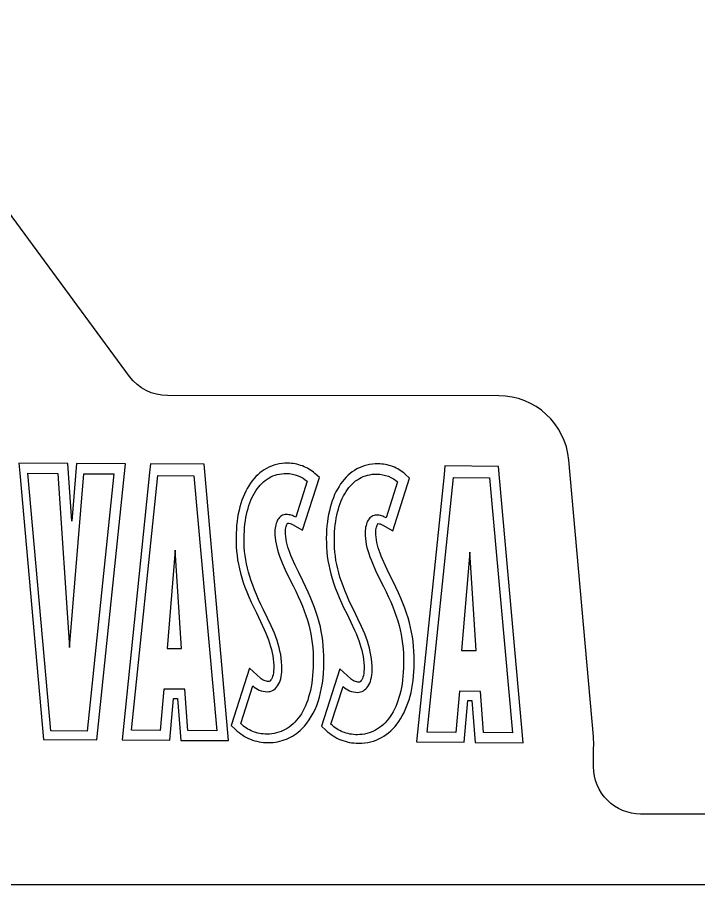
# Model space of a CAD drawing. Extents: x 0 to 500, y 0 to 300.
# Drawn here: x 105.4 to 250, y 0 to 184.1 of the extents above; entities that cross this region are included whole.
import ezdxf

# ---------------------------------------------------------------- set-up
doc = ezdxf.new("R2010")
doc.units = 0
doc.layers.add('Nível Padrão', color=18, linetype='CONTINUOUS')

msp = doc.modelspace()

# ---------------------------------------------------------------- linework, layer by layer
at = {"layer": 'Nível Padrão'}
for points in [[(0, 10, 0.414214), (10, 0), (490, 0, 0.414214), (500, 10), (500, 290, 0.414214), (490, 300), (10, 300, 0.414214), (0, 290), (0, 10)], [(227.69, 25), (227.69, 28.97, 0.041846), (227.67, 31.47), (222.44, 90.15, 0.386376), (207.6, 103.81), (137.25, 103.84, -0.238478), (129.19, 107.91), (65.79, 194.14, -0.132662), (63.9, 199, 0.026364), (64.02, 196.77), (64.02, 275, -0.414214), (74.02, 285), (475, 285, -0.414214), (485, 275), (485, 25, -0.414214), (475, 15), (237.69, 15, -0.414214), (227.69, 25)]]:
    msp.add_lwpolyline(points, format="xyb", close=True, dxfattribs=at)
for points in [[(117.94, 89.43), (116.93, 77.18), (116.1, 89.44), (105.72, 89.52), (105.92, 87.34), (110.95, 30.84), (122.27, 30.77), (128.31, 89.36), (117.94, 89.43)], [(133.65, 89.32), (133.47, 87.52), (127.61, 30.73), (137.75, 30.66), (138.53, 39.5), (139.4, 39.5), (140.06, 30.64), (150.24, 30.57), (145.01, 89.24), (133.65, 89.32)], [(170.46, 47.53), (170.45, 48.62), (170.4, 49.67), (170.33, 50.71), (170.22, 51.73), (170.09, 52.74), (169.91, 53.74), (169.7, 54.74), (169.45, 55.74), (169.17, 56.75), (168.84, 57.78), (168.47, 58.82), (168.06, 59.89), (167.61, 60.99), (167.11, 62.12), (166.56, 63.29), (165.97, 64.51), (165.11, 66.26), (164.36, 67.82), (163.73, 69.22), (163.46, 69.87), (163.22, 70.49), (163.01, 71.09), (162.82, 71.68), (162.67, 72.24), (162.54, 72.8), (162.44, 73.36), (162.37, 73.91), (162.33, 74.46), (162.32, 75.02), (162.32, 75.1), (162.33, 75.46), (162.37, 75.77), (162.42, 76.04), (162.49, 76.27), (162.56, 76.46), (162.63, 76.6), (162.7, 76.71), (162.76, 76.78), (163.02, 76.76), (163.26, 76.7), (163.49, 76.61), (163.76, 76.47), (165.89, 75.26), (169.49, 86.45), (168.53, 87.31), (168.24, 87.56), (167.93, 87.79), (167.62, 88.01), (167.29, 88.21), (166.95, 88.4), (166.6, 88.58), (166.24, 88.74), (165.88, 88.89), (165.51, 89.02), (165.13, 89.14), (164.74, 89.24), (164.35, 89.32), (163.96, 89.39), (163.57, 89.43), (163.18, 89.46), (162.78, 89.48), (162.17, 89.46), (161.57, 89.41), (160.99, 89.33), (160.42, 89.21), (159.86, 89.05), (159.32, 88.86), (158.8, 88.64), (158.29, 88.38), (157.8, 88.1), (157.32, 87.78), (156.87, 87.42), (156.43, 87.04), (156, 86.63), (155.6, 86.19), (155.21, 85.71), (154.84, 85.21), (154.49, 84.68), (154.17, 84.13), (153.86, 83.54), (153.57, 82.93), (153.3, 82.29), (153.05, 81.63), (152.82, 80.94), (152.62, 80.23), (152.44, 79.49), (152.28, 78.73), (152.14, 77.94), (152.02, 77.13), (151.93, 76.3), (151.87, 75.45), (151.82, 74.58), (151.8, 73.69), (151.81, 72.71), (151.85, 71.75), (151.92, 70.81), (152.02, 69.87), (152.15, 68.94), (152.32, 68.01), (152.52, 67.07), (152.76, 66.12), (153.03, 65.16), (153.35, 64.18), (153.7, 63.18), (154.1, 62.15), (154.54, 61.09), (155.02, 60), (155.55, 58.86), (156.12, 57.68), (157.02, 55.85), (157.79, 54.2), (158.12, 53.42), (158.43, 52.68), (158.7, 51.96), (158.94, 51.26), (159.15, 50.57), (159.34, 49.9), (159.49, 49.24), (159.61, 48.58), (159.7, 47.92), (159.77, 47.25), (159.8, 46.57), (159.81, 45.88), (159.79, 45.39), (159.74, 44.94), (159.67, 44.55), (159.57, 44.2), (159.46, 43.9), (159.34, 43.65), (159.21, 43.45), (159.07, 43.29), (158.96, 43.2), (158.87, 43.15), (158.8, 43.13), (158.75, 43.13), (158.5, 43.14), (158.26, 43.18), (158.02, 43.24), (157.79, 43.32), (157.56, 43.42), (157.35, 43.53), (157.15, 43.67), (156.97, 43.82), (154.68, 45.96), (150.8, 33.8), (151.7, 32.94), (152.07, 32.61), (152.45, 32.29), (152.83, 32), (153.22, 31.73), (153.63, 31.48), (154.04, 31.25), (154.46, 31.05), (154.88, 30.86), (155.32, 30.7), (155.77, 30.56), (156.23, 30.44), (156.69, 30.34), (157.17, 30.27), (157.65, 30.21), (158.15, 30.18), (158.66, 30.16), (159.16, 30.17), (159.66, 30.2), (160.15, 30.26), (160.64, 30.34), (161.11, 30.44), (161.58, 30.57), (162.04, 30.72), (162.5, 30.89), (162.94, 31.09), (163.38, 31.31), (163.8, 31.55), (164.22, 31.81), (164.63, 32.1), (165.02, 32.4), (165.41, 32.73), (165.78, 33.08), (166.33, 33.66), (166.85, 34.29), (167.33, 34.96), (167.78, 35.67), (168.2, 36.42), (168.58, 37.21), (168.92, 38.05), (169.24, 38.92), (169.51, 39.83), (169.76, 40.78), (169.96, 41.76), (170.14, 42.79), (170.27, 43.84), (170.37, 44.93), (170.43, 46.06), (170.46, 47.22), (170.46, 47.53)], [(181.48, 74.89), (181.48, 74.97), (181.5, 75.32), (181.54, 75.64), (181.59, 75.91), (181.66, 76.14), (181.73, 76.32), (181.8, 76.47), (181.87, 76.58), (181.93, 76.65), (182.19, 76.63), (182.43, 76.57), (182.66, 76.48), (182.93, 76.34), (185.06, 75.13), (188.65, 86.32), (187.69, 87.18), (187.4, 87.42), (187.1, 87.65), (186.79, 87.87), (186.46, 88.08), (186.12, 88.27), (185.77, 88.45), (185.41, 88.61), (185.05, 88.76), (184.67, 88.89), (184.29, 89.01), (183.91, 89.1), (183.52, 89.19), (183.13, 89.25), (182.74, 89.3), (182.35, 89.33), (181.95, 89.34), (181.34, 89.33), (180.74, 89.28), (180.16, 89.19), (179.59, 89.07), (179.03, 88.92), (178.49, 88.73), (177.97, 88.51), (177.46, 88.25), (176.97, 87.96), (176.49, 87.64), (176.03, 87.29), (175.59, 86.91), (175.17, 86.5), (174.77, 86.05), (174.38, 85.58), (174.01, 85.08), (173.66, 84.55), (173.33, 83.99), (173.02, 83.41), (172.74, 82.8), (172.47, 82.16), (172.22, 81.5), (171.99, 80.81), (171.79, 80.09), (171.61, 79.36), (171.44, 78.59), (171.31, 77.81), (171.19, 77), (171.1, 76.17), (171.03, 75.32), (170.99, 74.45), (170.97, 73.55), (170.98, 72.58), (171.02, 71.62), (171.08, 70.68), (171.18, 69.74), (171.32, 68.81), (171.48, 67.88), (171.69, 66.94), (171.92, 65.99), (172.2, 65.03), (172.52, 64.05), (172.87, 63.05), (173.27, 62.02), (173.71, 60.96), (174.19, 59.86), (174.72, 58.73), (175.29, 57.55), (176.19, 55.72), (176.96, 54.06), (177.29, 53.29), (177.6, 52.54), (177.87, 51.82), (178.11, 51.13), (178.32, 50.44), (178.5, 49.77), (178.66, 49.11), (178.78, 48.45), (178.87, 47.79), (178.94, 47.12), (178.97, 46.44), (178.98, 45.75), (178.96, 45.25), (178.91, 44.81), (178.84, 44.41), (178.74, 44.07), (178.63, 43.77), (178.51, 43.52), (178.38, 43.32), (178.24, 43.16), (178.13, 43.07), (178.04, 43.02), (177.97, 43), (177.92, 43), (177.67, 43.01), (177.43, 43.05), (177.19, 43.1), (176.96, 43.18), (176.73, 43.28), (176.52, 43.4), (176.32, 43.54), (176.14, 43.69), (173.84, 45.83), (169.96, 33.67), (170.87, 32.81), (171.24, 32.47), (171.61, 32.16), (172, 31.87), (172.39, 31.6), (172.79, 31.35), (173.2, 31.12), (173.62, 30.92), (174.05, 30.73), (174.49, 30.57), (174.94, 30.43), (175.39, 30.31), (175.86, 30.21), (176.34, 30.13), (176.82, 30.08), (177.32, 30.04), (177.83, 30.03), (178.48, 30.04), (179.13, 30.1), (179.76, 30.19), (180.37, 30.32), (180.97, 30.49), (181.55, 30.69), (182.11, 30.93), (182.65, 31.21), (183.18, 31.52), (183.69, 31.87), (184.19, 32.25), (184.66, 32.66), (185.12, 33.11), (185.55, 33.58), (185.97, 34.09), (186.36, 34.64), (186.74, 35.21), (187.09, 35.81), (187.42, 36.44), (187.73, 37.1), (188.02, 37.79), (188.29, 38.51), (188.53, 39.25), (188.75, 40.02), (188.95, 40.82), (189.12, 41.64), (189.27, 42.49), (189.39, 43.36), (189.49, 44.26), (189.56, 45.18), (189.61, 46.12), (189.63, 47.09), (189.63, 47.39), (189.62, 48.48), (189.57, 49.54), (189.5, 50.58), (189.39, 51.6), (189.25, 52.6), (189.08, 53.61), (188.87, 54.6), (188.62, 55.61), (188.34, 56.62), (188.01, 57.64), (187.64, 58.69), (187.23, 59.76), (186.78, 60.85), (186.28, 61.99), (185.73, 63.16), (185.14, 64.37), (184.27, 66.13), (183.53, 67.68), (182.9, 69.08), (182.63, 69.74), (182.39, 70.36), (182.18, 70.96), (181.99, 71.54), (181.84, 72.11), (181.71, 72.67), (181.61, 73.22), (181.54, 73.78), (181.5, 74.33), (181.48, 74.89)], [(207.5, 88.81), (196.14, 88.89), (195.95, 87.09), (190.09, 30.3), (200.23, 30.23), (201.02, 39.07), (201.88, 39.07), (202.55, 30.21), (212.73, 30.14), (207.5, 88.81)], [(119.49, 87.25), (125.84, 87.2), (120.2, 32.58), (112.5, 32.64), (107.62, 87.33), (113.97, 87.28), (116.48, 50.38), (119.49, 87.25)], [(142.87, 86.81), (147.7, 32.67), (141.6, 32.71), (140.95, 41.48), (136.46, 41.51), (135.68, 32.75), (129.63, 32.79), (135.2, 86.86), (142.87, 86.81)], [(162.44, 78.6), (162.17, 78.58), (161.92, 78.53), (161.68, 78.44), (161.45, 78.32), (161.24, 78.16), (161.05, 77.98), (160.87, 77.77), (160.71, 77.54), (160.56, 77.28), (160.43, 76.99), (160.32, 76.69), (160.23, 76.37), (160.15, 76.03), (160.1, 75.68), (160.07, 75.31), (160.05, 74.93), (160.07, 74.27), (160.11, 73.63), (160.19, 72.99), (160.29, 72.35), (160.43, 71.71), (160.6, 71.07), (160.81, 70.41), (161.04, 69.75), (161.3, 69.06), (161.59, 68.35), (162.25, 66.86), (163.03, 65.23), (163.92, 63.43), (164.47, 62.3), (164.99, 61.2), (165.46, 60.14), (165.89, 59.11), (166.28, 58.11), (166.64, 57.12), (166.95, 56.15), (167.23, 55.18), (167.47, 54.22), (167.67, 53.25), (167.84, 52.27), (167.98, 51.28), (168.08, 50.27), (168.15, 49.23), (168.19, 48.16), (168.2, 47.05), (168.18, 46.14), (168.14, 45.26), (168.07, 44.4), (167.98, 43.58), (167.87, 42.77), (167.74, 42), (167.59, 41.25), (167.42, 40.54), (167.22, 39.85), (167.01, 39.18), (166.78, 38.55), (166.53, 37.94), (166.26, 37.37), (165.97, 36.82), (165.67, 36.3), (165.35, 35.8), (165.01, 35.34), (164.66, 34.91), (164.29, 34.5), (163.91, 34.13), (163.52, 33.78), (163.11, 33.47), (162.69, 33.18), (162.25, 32.92), (161.81, 32.7), (161.35, 32.5), (160.88, 32.34), (160.4, 32.2), (159.92, 32.1), (159.42, 32.02), (158.91, 31.98), (158.4, 31.97), (157.98, 31.98), (157.57, 32.01), (157.17, 32.05), (156.79, 32.11), (156.41, 32.19), (156.04, 32.29), (155.69, 32.4), (155.34, 32.53), (155, 32.67), (154.66, 32.84), (154.34, 33.02), (154.02, 33.22), (153.7, 33.44), (153.4, 33.67), (153.09, 33.93), (152.8, 34.2), (155.34, 42.18), (155.65, 41.93), (155.98, 41.69), (156.34, 41.48), (156.73, 41.31), (157.14, 41.16), (157.56, 41.05), (158.01, 40.98), (158.46, 40.96), (158.78, 40.98), (159.08, 41.04), (159.38, 41.14), (159.66, 41.28), (159.93, 41.46), (160.18, 41.68), (160.42, 41.94), (160.63, 42.23), (160.83, 42.55), (161, 42.91), (161.15, 43.3), (161.28, 43.72), (161.38, 44.17), (161.46, 44.64), (161.51, 45.15), (161.53, 45.68), (161.52, 46.49), (161.47, 47.28), (161.39, 48.06), (161.28, 48.83), (161.13, 49.58), (160.96, 50.33), (160.75, 51.08), (160.51, 51.84), (160.25, 52.6), (159.95, 53.36), (159.63, 54.15), (159.28, 54.94), (158.5, 56.61), (157.63, 58.38), (157.09, 59.49), (156.59, 60.56), (156.13, 61.59), (155.72, 62.58), (155.34, 63.55), (155, 64.49), (154.7, 65.41), (154.44, 66.31), (154.21, 67.21), (154.01, 68.09), (153.85, 68.97), (153.73, 69.86), (153.63, 70.75), (153.56, 71.64), (153.53, 72.56), (153.52, 73.49), (153.53, 74.28), (153.57, 75.04), (153.62, 75.79), (153.7, 76.52), (153.79, 77.23), (153.9, 77.92), (154.03, 78.59), (154.18, 79.24), (154.35, 79.86), (154.53, 80.47), (154.73, 81.05), (154.95, 81.6), (155.19, 82.14), (155.44, 82.65), (155.71, 83.13), (155.99, 83.6), (156.29, 84.03), (156.61, 84.44), (156.94, 84.83), (157.28, 85.19), (157.64, 85.52), (158.02, 85.83), (158.4, 86.11), (158.81, 86.36), (159.22, 86.58), (159.65, 86.77), (160.09, 86.94), (160.55, 87.07), (161.02, 87.17), (161.5, 87.25), (161.99, 87.29), (162.49, 87.3), (162.82, 87.29), (163.14, 87.27), (163.77, 87.17), (164.38, 87.02), (164.97, 86.82), (165.52, 86.57), (166.04, 86.29), (166.51, 85.98), (166.92, 85.64), (164.47, 78.01), (164.01, 78.26), (163.78, 78.35), (163.54, 78.44), (163.29, 78.5), (163.03, 78.55), (162.74, 78.58), (162.44, 78.6)], [(181.6, 78.46), (181.34, 78.45), (181.09, 78.39), (180.85, 78.3), (180.62, 78.18), (180.41, 78.03), (180.22, 77.85), (180.04, 77.64), (179.87, 77.4), (179.73, 77.14), (179.6, 76.86), (179.49, 76.56), (179.4, 76.24), (179.32, 75.9), (179.27, 75.55), (179.23, 75.18), (179.22, 74.8), (179.23, 74.14), (179.28, 73.5), (179.35, 72.86), (179.46, 72.22), (179.6, 71.58), (179.77, 70.94), (179.97, 70.28), (180.21, 69.61), (180.47, 68.93), (180.76, 68.22), (181.42, 66.73), (182.2, 65.1), (183.08, 63.3), (183.64, 62.17), (184.15, 61.07), (184.63, 60.01), (185.06, 58.98), (185.45, 57.98), (185.8, 56.99), (186.12, 56.01), (186.4, 55.05), (186.64, 54.08), (186.84, 53.12), (187.01, 52.14), (187.15, 51.15), (187.25, 50.14), (187.32, 49.1), (187.36, 48.03), (187.37, 46.92), (187.35, 46.01), (187.31, 45.13), (187.24, 44.27), (187.15, 43.44), (187.04, 42.64), (186.91, 41.87), (186.76, 41.12), (186.58, 40.4), (186.39, 39.71), (186.18, 39.05), (185.94, 38.42), (185.69, 37.81), (185.42, 37.23), (185.14, 36.68), (184.83, 36.16), (184.51, 35.67), (184.18, 35.21), (183.83, 34.77), (183.46, 34.37), (183.08, 34), (182.68, 33.65), (182.27, 33.33), (181.85, 33.05), (181.42, 32.79), (180.97, 32.56), (180.52, 32.37), (180.05, 32.2), (179.57, 32.07), (179.08, 31.96), (178.59, 31.89), (178.08, 31.85), (177.57, 31.83), (177.15, 31.84), (176.74, 31.87), (176.34, 31.92), (175.96, 31.98), (175.58, 32.06), (175.21, 32.15), (174.85, 32.27), (174.51, 32.39), (174.16, 32.54), (173.83, 32.71), (173.5, 32.89), (173.18, 33.09), (172.87, 33.31), (172.56, 33.54), (172.26, 33.8), (171.96, 34.07), (174.51, 42.05), (174.81, 41.79), (175.15, 41.56), (175.51, 41.35), (175.9, 41.17), (176.31, 41.03), (176.73, 40.92), (177.17, 40.85), (177.63, 40.82), (177.95, 40.84), (178.25, 40.91), (178.55, 41.01), (178.83, 41.15), (179.1, 41.33), (179.35, 41.55), (179.59, 41.8), (179.8, 42.09), (180, 42.42), (180.17, 42.78), (180.32, 43.16), (180.45, 43.58), (180.55, 44.03), (180.63, 44.51), (180.68, 45.02), (180.7, 45.55), (180.68, 46.36), (180.64, 47.15), (180.56, 47.93), (180.45, 48.69), (180.3, 49.45), (180.12, 50.2), (179.92, 50.95), (179.68, 51.71), (179.41, 52.46), (179.12, 53.23), (178.8, 54.01), (178.45, 54.81), (177.67, 56.47), (176.8, 58.25), (176.26, 59.36), (175.76, 60.42), (175.3, 61.45), (174.89, 62.45), (174.51, 63.42), (174.17, 64.36), (173.87, 65.28), (173.61, 66.18), (173.38, 67.07), (173.18, 67.96), (173.02, 68.84), (172.89, 69.72), (172.8, 70.61), (172.73, 71.51), (172.69, 72.42), (172.69, 73.36), (172.7, 74.14), (172.74, 74.91), (172.79, 75.66), (172.87, 76.39), (172.96, 77.1), (173.07, 77.79), (173.2, 78.46), (173.35, 79.1), (173.52, 79.73), (173.7, 80.33), (173.9, 80.91), (174.12, 81.47), (174.35, 82.01), (174.61, 82.52), (174.87, 83), (175.16, 83.46), (175.46, 83.9), (175.77, 84.31), (176.1, 84.7), (176.45, 85.06), (176.81, 85.39), (177.18, 85.7), (177.57, 85.97), (177.98, 86.22), (178.39, 86.45), (178.82, 86.64), (179.26, 86.8), (179.72, 86.94), (180.19, 87.04), (180.67, 87.12), (181.16, 87.16), (181.66, 87.17), (181.99, 87.16), (182.31, 87.14), (182.94, 87.04), (183.55, 86.89), (184.14, 86.69), (184.69, 86.44), (185.21, 86.16), (185.67, 85.85), (186.09, 85.51), (183.64, 77.88), (183.17, 78.12), (182.94, 78.22), (182.71, 78.31), (182.46, 78.37), (182.2, 78.42), (181.91, 78.45), (181.6, 78.46)], [(205.62, 86.38), (210.46, 32.24), (204.35, 32.28), (203.7, 41.04), (199.21, 41.08), (198.43, 32.32), (192.38, 32.36), (197.96, 86.43), (205.62, 86.38)], [(137.18, 50.17), (140.26, 50.14), (138.91, 71.04), (137.18, 50.17)], [(199.67, 49.74), (202.75, 49.71), (201.4, 70.61), (199.67, 49.74)]]:
    msp.add_lwpolyline(points, close=True, dxfattribs=at)

doc.saveas('drawing.dxf')
